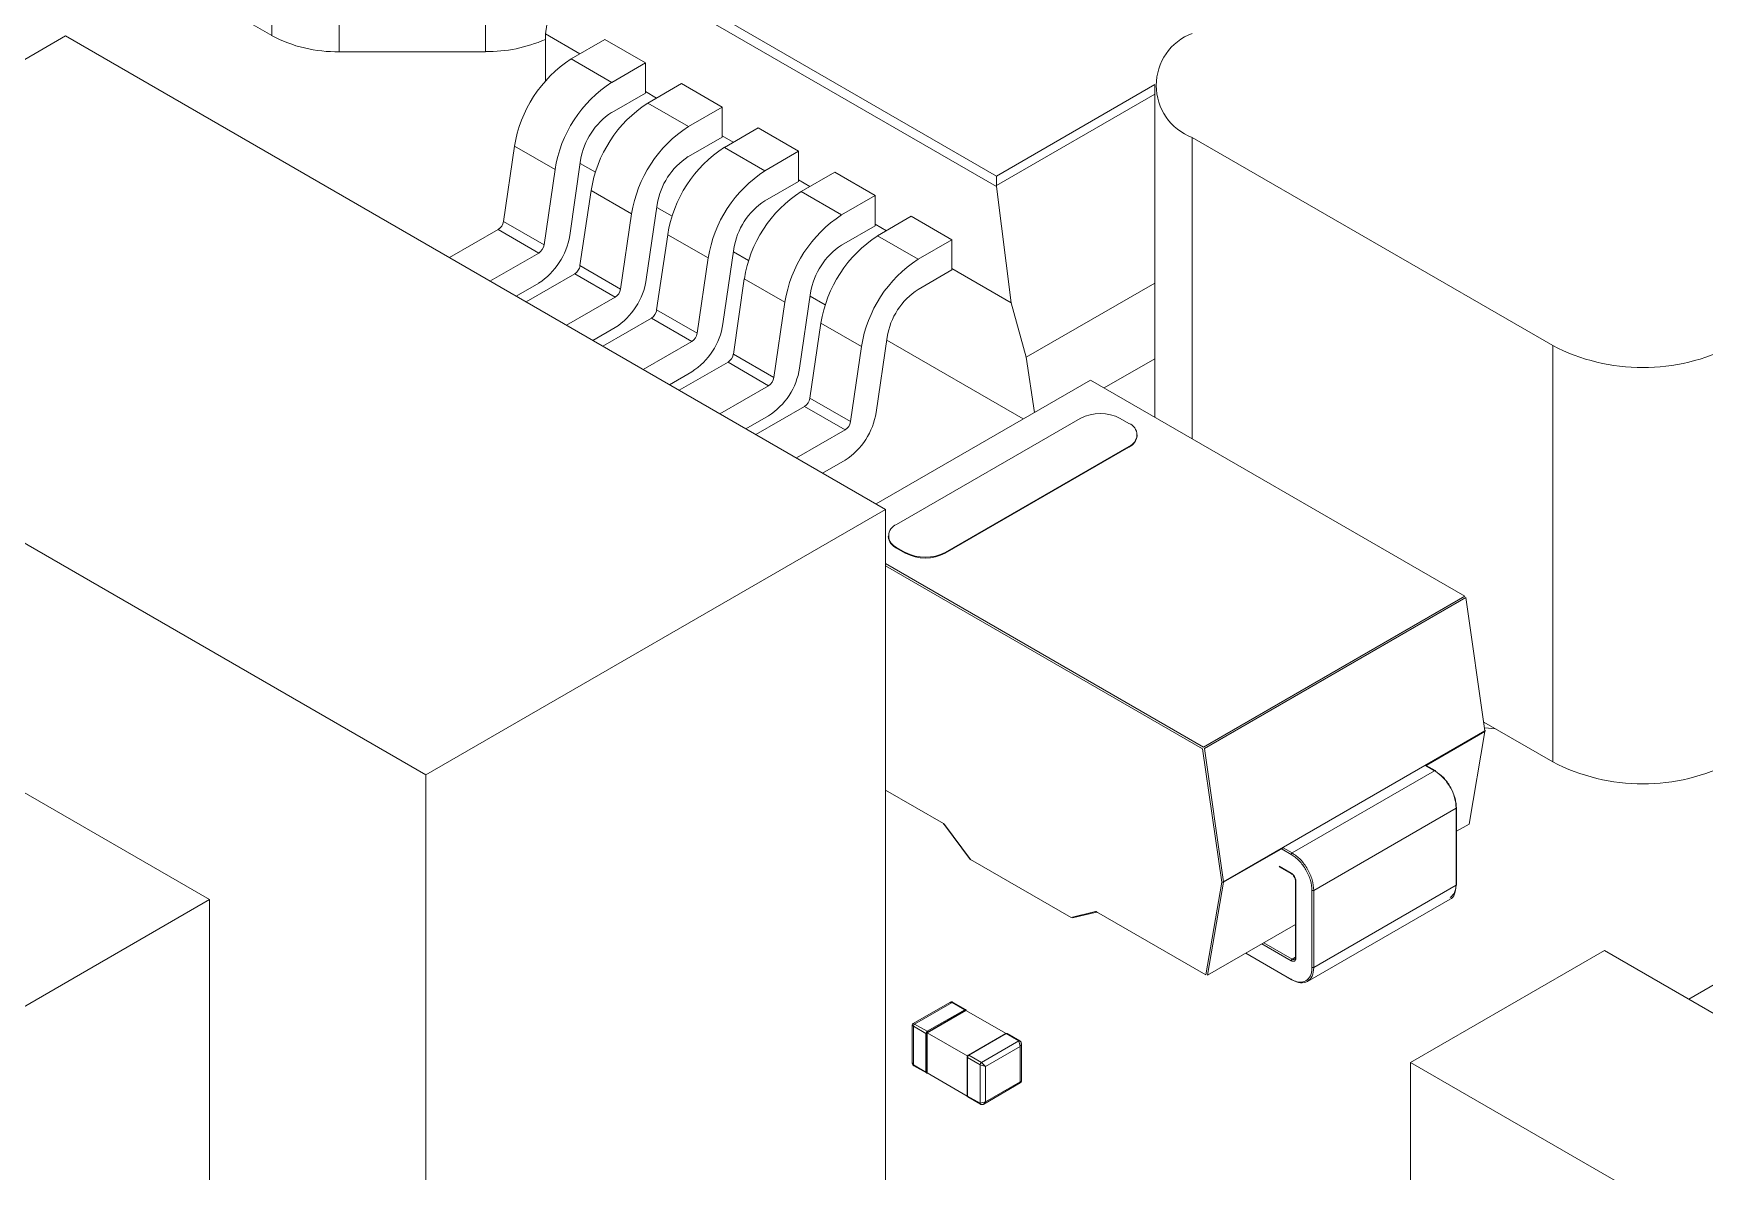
# Model space of a CAD drawing. Header units: millimetres. Extents: x -37 to 256, y 6 to 200.
# Drawn here: x 212.24 to 225.35, y 184.39 to 193.32 of the extents above; entities that cross this region are included whole.
import ezdxf

# ---------------------------------------------------------------- set-up
doc = ezdxf.new("R2010")
doc.units = ezdxf.units.MM

msp = doc.modelspace()

# ---------------------------------------------------------------- linework, layer by layer
at = {"color": 7, "linetype": 'Continuous', "lineweight": 15}
for p, q in [((216.374, 194.091), (216.259, 193.313)), ((219.797, 192.115), (216.374, 194.091)), ((216.446, 194.132), (219.797, 192.197)), ((214.112, 193.769), (214.112, 193.299)), ((214.642, 193.172), (214.642, 193.642)), ((215.788, 193.642), (215.788, 193.172)), ((214.112, 193.299), (213.571, 193.611)), ((212.493, 193.296), (208.887, 191.214)), ((218.927, 189.581), (212.493, 193.296)), ((216.259, 193.313), (216.53, 193.156)), ((216.259, 192.952), (216.259, 193.313)), ((216.725, 193.269), (216.461, 193.116)), ((216.725, 193.269), (217.043, 193.085)), ((215.788, 193.172), (214.642, 193.172)), ((216.461, 193.116), (216.779, 192.932)), ((217.043, 193.085), (216.779, 192.932)), ((217.043, 192.86), (217.043, 193.085)), ((216.26, 192.946), (216.259, 192.952)), ((217.043, 192.848), (216.779, 192.696)), ((217.043, 192.86), (217.131, 192.809)), ((217.043, 192.848), (217.043, 192.86)), ((217.326, 192.922), (217.062, 192.769)), ((217.326, 192.922), (217.644, 192.738)), ((221.039, 192.908), (221.039, 190.305)), ((217.062, 192.769), (217.38, 192.585)), ((217.644, 192.738), (217.38, 192.585)), ((217.644, 192.513), (217.644, 192.738)), ((217.927, 192.575), (217.663, 192.422)), ((217.927, 192.575), (218.245, 192.391)), ((217.644, 192.501), (217.38, 192.349)), ((217.644, 192.513), (217.732, 192.462)), ((217.644, 192.501), (217.644, 192.513)), ((221.332, 192.5), (224.16, 190.867)), ((216.016, 192.431), (215.929, 191.841)), ((216.016, 192.431), (216.334, 192.248)), ((216.535, 192.321), (216.449, 191.731)), ((217.663, 192.422), (217.981, 192.238)), ((218.245, 192.391), (217.981, 192.238)), ((218.245, 192.166), (218.245, 192.391)), ((216.334, 192.248), (216.248, 191.657)), ((216.651, 192.228), (216.532, 192.296)), ((218.528, 192.228), (218.264, 192.075)), ((218.528, 192.228), (218.846, 192.044)), ((219.797, 192.197), (219.797, 192.123)), ((216.617, 192.084), (216.53, 191.494)), ((216.617, 192.084), (216.935, 191.901)), ((218.245, 192.154), (217.981, 192.002)), ((218.245, 192.166), (218.333, 192.115)), ((218.245, 192.154), (218.245, 192.166)), ((218.264, 192.075), (218.582, 191.892)), ((219.797, 192.123), (219.797, 192.115)), ((219.913, 191.203), (219.797, 192.115)), ((217.136, 191.974), (217.05, 191.384)), ((217.252, 191.881), (217.133, 191.949)), ((218.846, 192.044), (218.582, 191.892)), ((218.846, 191.819), (218.846, 192.044)), ((215.929, 191.841), (216.248, 191.657)), ((216.935, 191.901), (216.849, 191.31)), ((218.846, 191.807), (218.582, 191.655)), ((218.846, 191.807), (218.846, 191.819)), ((218.846, 191.819), (218.934, 191.768)), ((219.129, 191.881), (218.865, 191.728)), ((219.129, 191.881), (219.447, 191.697)), ((215.888, 191.777), (215.506, 191.557)), ((215.888, 191.777), (216.206, 191.593)), ((217.218, 191.737), (217.131, 191.147)), ((217.218, 191.737), (217.536, 191.554)), ((218.865, 191.728), (219.183, 191.545)), ((219.447, 191.697), (219.183, 191.545)), ((219.447, 191.472), (219.447, 191.697)), ((216.206, 191.593), (215.824, 191.373)), ((217.536, 191.554), (217.45, 190.963)), ((217.738, 191.627), (217.651, 191.037)), ((217.853, 191.534), (217.734, 191.602)), ((216.489, 191.43), (216.107, 191.21)), ((216.489, 191.43), (216.807, 191.246)), ((216.53, 191.494), (216.849, 191.31)), ((219.447, 191.46), (219.183, 191.308)), ((219.447, 191.46), (219.447, 191.472)), ((219.447, 191.472), (219.913, 191.203)), ((216.206, 191.356), (216.029, 191.254)), ((217.819, 191.39), (217.733, 190.8)), ((217.819, 191.39), (218.137, 191.207)), ((218.339, 191.28), (218.252, 190.69)), ((221.039, 191.356), (220.031, 190.775)), ((208.887, 191.214), (215.321, 187.499)), ((216.807, 191.246), (216.425, 191.026)), ((217.131, 191.147), (217.45, 190.963)), ((218.137, 191.207), (218.051, 190.616)), ((218.454, 191.187), (218.335, 191.255)), ((219.913, 191.203), (220.031, 190.775)), ((216.807, 191.009), (216.63, 190.907)), ((217.09, 191.083), (216.708, 190.863)), ((217.09, 191.083), (217.408, 190.899)), ((218.42, 191.043), (218.334, 190.453)), ((218.42, 191.043), (218.738, 190.86)), ((217.408, 190.899), (217.026, 190.679)), ((218.94, 190.933), (218.853, 190.343)), ((220.007, 190.291), (218.936, 190.909)), ((217.691, 190.736), (217.309, 190.516)), ((217.691, 190.736), (218.009, 190.552)), ((217.733, 190.8), (218.051, 190.616)), ((218.738, 190.86), (218.652, 190.27)), ((220.031, 190.775), (220.095, 190.342)), ((220.641, 190.535), (221.039, 190.764)), ((224.16, 187.601), (224.16, 190.867)), ((217.408, 190.662), (217.231, 190.56)), ((218.009, 190.552), (217.627, 190.332)), ((220.535, 190.596), (218.853, 189.624)), ((223.472, 188.9), (220.535, 190.596)), ((218.292, 190.389), (217.91, 190.169)), ((218.292, 190.389), (218.61, 190.205)), ((218.334, 190.453), (218.652, 190.27)), ((213.624, 186.52), (207.189, 190.234)), ((218.009, 190.315), (217.832, 190.213)), ((220.454, 190.296), (219.013, 189.464)), ((220.836, 190.256), (220.767, 190.296)), ((218.61, 190.205), (218.228, 189.985)), ((220.901, 190.16), (220.901, 190.166)), ((218.61, 189.969), (218.433, 189.867)), ((219.395, 189.244), (220.836, 190.075)), ((219.395, 189.238), (220.836, 190.07)), ((220.836, 190.075), (220.836, 190.07)), ((215.321, 187.499), (218.927, 189.581)), ((218.927, 189.581), (218.927, 183.518)), ((218.949, 189.374), (218.949, 189.368)), ((219.013, 189.283), (219.082, 189.244)), ((219.013, 189.278), (219.013, 189.283)), ((219.013, 189.278), (219.082, 189.238)), ((219.082, 189.244), (219.082, 189.238)), ((219.395, 189.244), (219.395, 189.238)), ((218.927, 189.156), (221.421, 187.717)), ((218.927, 189.14), (221.414, 187.704)), ((221.421, 187.717), (223.472, 188.9)), ((221.428, 187.706), (223.479, 188.89)), ((223.629, 187.843), (223.479, 188.89)), ((223.619, 187.913), (224.16, 187.601)), ((221.579, 186.659), (223.629, 187.843)), ((223.167, 187.573), (223.629, 187.84)), ((223.504, 187.112), (223.629, 187.84)), ((223.63, 187.85), (223.63, 187.841)), ((221.565, 186.658), (221.414, 187.704)), ((221.428, 187.706), (221.579, 186.659)), ((215.321, 187.499), (215.321, 181.437)), ((222.116, 186.886), (223.234, 187.531)), ((223.239, 187.532), (223.168, 187.573)), ((218.927, 187.379), (219.381, 187.117)), ((222.286, 186.592), (223.403, 187.237)), ((223.403, 186.633), (223.403, 187.237)), ((223.406, 186.637), (223.406, 187.241)), ((219.388, 187.108), (219.594, 186.833)), ((219.389, 187.11), (219.594, 186.836)), ((223.406, 187.056), (223.504, 187.112)), ((219.594, 186.836), (220.382, 186.381)), ((219.594, 186.836), (219.599, 186.833)), ((221.579, 186.656), (222.042, 186.923)), ((222.015, 186.778), (222.111, 186.722)), ((221.439, 185.93), (221.565, 186.658)), ((221.453, 185.928), (221.579, 186.656)), ((221.565, 186.658), (221.579, 186.658)), ((222.142, 186.67), (222.142, 186.066)), ((222.145, 186.666), (222.145, 186.062)), ((222.272, 185.988), (222.272, 186.592)), ((223.403, 186.633), (222.286, 185.988)), ((222.286, 186.592), (222.286, 185.988)), ((210.018, 184.438), (213.624, 186.52)), ((213.624, 186.52), (213.624, 180.457)), ((220.382, 186.381), (220.573, 186.427)), ((220.581, 186.421), (220.393, 186.376)), ((220.581, 186.425), (221.439, 185.93)), ((222.236, 185.878), (223.355, 186.524)), ((221.453, 185.928), (222.142, 186.326)), ((222.109, 186.041), (221.879, 186.174)), ((222.116, 186.053), (221.893, 186.182)), ((221.752, 186.101), (222.109, 185.894)), ((221.752, 186.101), (222.116, 185.89)), ((224.567, 186.121), (223.046, 185.243)), ((226.893, 184.778), (224.567, 186.121)), ((225.787, 186.062), (225.228, 185.739)), ((219.431, 185.713), (219.144, 185.548)), ((219.449, 185.714), (219.155, 185.544)), ((219.253, 185.476), (219.556, 185.651)), ((219.254, 185.487), (219.548, 185.656)), ((219.551, 185.65), (219.258, 185.481)), ((219.548, 185.656), (219.449, 185.714)), ((219.555, 185.657), (219.456, 185.714)), ((219.557, 185.651), (219.556, 185.651)), ((219.872, 185.47), (219.557, 185.651)), ((219.136, 185.535), (219.136, 185.24)), ((219.244, 185.469), (219.145, 185.526)), ((219.145, 185.526), (219.145, 185.224)), ((219.155, 185.544), (219.254, 185.487)), ((219.244, 185.167), (219.244, 185.469)), ((219.251, 185.469), (219.251, 185.167)), ((219.253, 185.476), (219.253, 185.475)), ((219.571, 185.292), (219.253, 185.476)), ((219.253, 185.476), (219.253, 185.476)), ((219.253, 185.475), (219.253, 185.162)), ((219.871, 185.469), (219.577, 185.3)), ((219.873, 185.469), (219.58, 185.299)), ((219.679, 185.242), (219.972, 185.412)), ((219.983, 185.369), (219.711, 185.212)), ((219.972, 185.412), (219.873, 185.469)), ((219.98, 185.412), (219.881, 185.469)), ((219.983, 185.369), (219.972, 185.412)), ((219.983, 185.091), (219.983, 185.369)), ((219.992, 185.095), (219.992, 185.39)), ((219.568, 185.283), (219.568, 184.981)), ((219.668, 185.224), (219.569, 185.281)), ((219.569, 185.281), (219.569, 184.979)), ((219.58, 185.299), (219.679, 185.242)), ((219.679, 185.242), (219.711, 185.212)), ((223.046, 185.243), (223.046, 184.161)), ((223.046, 185.243), (225.38, 183.896)), ((219.145, 185.224), (219.244, 185.167)), ((219.148, 185.217), (219.247, 185.16)), ((219.253, 185.162), (219.253, 185.161)), ((219.253, 185.161), (219.568, 184.979)), ((219.711, 185.212), (219.668, 185.224)), ((219.668, 184.922), (219.668, 185.224)), ((219.711, 185.212), (219.711, 184.934)), ((219.569, 184.979), (219.668, 184.922)), ((219.572, 184.972), (219.671, 184.915)), ((219.697, 184.916), (219.984, 185.082)), ((219.711, 184.934), (219.983, 185.091)), ((219.668, 184.922), (219.711, 184.934))]:
    msp.add_line(p, q, dxfattribs=at)
at = {"color": 8, "linetype": 'Continuous', "lineweight": 15}
for p, q in [((219.797, 192.197), (221.039, 192.914)), ((221.039, 192.839), (219.797, 192.123)), ((221.332, 192.5), (221.332, 190.136)), ((223.163, 187.572), (223.234, 187.531)), ((222.033, 186.918), (222.032, 186.919)), ((222.109, 186.874), (222.037, 186.916)), ((222.116, 186.886), (222.046, 186.927)), ((222.109, 186.727), (222.014, 186.782)), ((222.142, 186.068), (222.116, 186.053)), ((219.449, 185.714), (219.431, 185.713)), ((219.145, 185.526), (219.136, 185.534)), ((219.144, 185.548), (219.155, 185.544)), ((219.992, 185.389), (219.983, 185.369)), ((219.136, 185.24), (219.145, 185.224)), ((219.983, 185.091), (219.992, 185.095)), ((219.984, 185.082), (219.983, 185.091)), ((219.711, 184.934), (219.697, 184.916))]:
    msp.add_line(p, q, dxfattribs=at)
at = {"color": 7, "linetype": 'Continuous', "lineweight": 15, "flags": 128}
for points in [[(223.709, 187.861), (223.657, 187.865), (223.626, 187.867)], [(220.58, 186.421), (220.581, 186.421), (220.582, 186.421)]]:
    msp.add_lwpolyline(points, dxfattribs=at)
at = {"color": 8, "linetype": 'Continuous', "lineweight": 15, "flags": 128}
for points in [[(219.387, 187.113), (219.387, 187.113), (219.388, 187.113)], [(219.389, 187.11), (219.389, 187.109), (219.388, 187.109), (219.388, 187.108), (219.388, 187.108)]]:
    msp.add_lwpolyline(points, dxfattribs=at)
at = {"color": 7, "linetype": 'Continuous', "lineweight": 15}
for centre, radius, start, end in [((214.62, 194.254), 1.082, 241.9598, 271.1441), ((215.801, 194.316), 1.143, 269.386, 293.613), ((221.487, 192.908), 0.437, 110.7834, 249.2166), ((217.005, 192.275), 1.001, 122.9121, 171.0503), ((217.323, 192.092), 1.001, 122.9121, 171.0503), ((217.606, 191.929), 1.001, 122.9121, 171.0503), ((217.076, 192.236), 0.548, 122.9121, 171.0503), ((217.924, 191.745), 1.001, 122.9121, 171.0503), ((217.677, 191.889), 0.548, 122.9121, 171.0503), ((218.207, 191.582), 1.001, 122.9121, 171.0503), ((218.525, 191.398), 1.001, 122.9121, 171.0503), ((218.808, 191.235), 1.001, 122.9121, 171.0503), ((218.278, 191.542), 0.548, 122.9121, 171.0503), ((215.837, 191.856), 0.0939, 302.9121, 351.0503), ((219.126, 191.051), 1.001, 122.9121, 171.0503), ((215.908, 191.816), 0.548, 302.9121, 351.0503), ((216.155, 191.672), 0.0939, 302.9121, 351.0503), ((218.88, 191.195), 0.548, 122.9121, 171.0503), ((219.409, 190.888), 1.001, 122.9121, 171.0503), ((219.727, 190.704), 1.001, 122.9121, 171.0503), ((216.438, 191.509), 0.0939, 302.9121, 351.0503), ((216.509, 191.469), 0.548, 302.9121, 351.0503), ((216.756, 191.325), 0.0939, 302.9121, 351.0503), ((219.481, 190.848), 0.548, 122.9121, 171.0503), ((217.039, 191.162), 0.0939, 302.9121, 351.0503), ((217.11, 191.122), 0.548, 302.9121, 351.0503), ((217.357, 190.978), 0.0939, 302.9121, 351.0503), ((217.64, 190.815), 0.0939, 302.9121, 351.0503), ((224.867, 192.231), 1.537, 242.6097, 297.3903), ((217.711, 190.775), 0.548, 302.9121, 351.0503), ((217.958, 190.631), 0.0939, 302.9121, 351.0503), ((218.241, 190.468), 0.0939, 302.9121, 351.0503), ((218.312, 190.428), 0.548, 302.9121, 351.0503), ((218.559, 190.284), 0.0939, 302.9121, 351.0503), ((220.611, 189.994), 0.34, 62.6097, 117.3903), ((220.802, 190.166), 0.0966, 290.7834, 69.2166), ((220.79, 190.171), 0.111, 294.3747, 354.3052), ((219.048, 189.374), 0.0966, 110.7834, 249.2166), ((219.059, 189.379), 0.111, 185.6948, 245.6253), ((219.239, 189.546), 0.34, 242.6097, 297.3903), ((219.239, 189.54), 0.34, 242.6097, 297.3903), ((224.867, 188.965), 1.537, 242.6097, 297.3903), ((223.236, 187.528), 0.00503, 354.3796, 54.302), ((223.401, 187.241), 0.00503, 5.6948, 65.6253), ((222.125, 186.873), 0.0154, 122.6055, 177.3945), ((222.114, 186.727), 0.00489, 173.5671, 236.4687), ((222.147, 186.67), 0.00489, 183.5349, 246.4374), ((222.279, 186.606), 0.0154, 242.6097, 297.3903), ((223.401, 186.638), 0.00503, 294.3747, 354.3052), ((220.585, 186.425), 0.00503, 245.686, 305.6182), ((222.125, 186.04), 0.0154, 122.6055, 177.3945), ((222.147, 186.066), 0.00503, 185.6948, 245.6253), ((222.114, 185.894), 0.00437, 170.786, 309.2033), ((222.279, 186.002), 0.0154, 242.6097, 297.3903), ((219.544, 185.65), 0.00768, 2.6055, 57.3945), ((219.554, 185.646), 0.00525, 71.2954, 124.7369), ((219.151, 185.535), 0.015, 118.3203, 181.4433), ((219.168, 185.525), 0.0231, 122.6055, 177.3945), ((219.267, 185.468), 0.0231, 122.6055, 177.3945), ((219.247, 185.476), 0.00769, 242.6097, 297.3903), ((219.265, 185.468), 0.0141, 150.9763, 178.2401), ((219.265, 185.469), 0.0141, 121.758, 149.0243), ((219.25, 185.481), 0.00768, 2.6055, 57.3945), ((219.592, 185.28), 0.0231, 122.6055, 177.3945), ((219.691, 185.223), 0.0231, 122.6055, 177.3945), ((219.247, 185.173), 0.00769, 242.6097, 297.3903), ((219.256, 185.166), 0.00525, 175.261, 228.6934), ((219.977, 185.095), 0.015, 298.3203, 1.4433)]:
    msp.add_arc(centre, radius, start, end, dxfattribs=at)
at = {"color": 8, "linetype": 'Continuous', "lineweight": 15}
for centre, radius, start, end in [((223.237, 187.527), 0.00503, 65.686, 125.6182), ((223.401, 187.242), 0.00503, 294.3747, 354.3052), ((219.386, 187.117), 0.00503, 174.3874, 234.2124), ((220.582, 186.43), 0.0092, 201.1164, 262.1744), ((219.453, 185.707), 0.00754, 65.686, 125.6182), ((219.552, 185.65), 0.00757, 66.4143, 125.5544), ((219.872, 185.467), 0.00251, 54.3818, 114.314), ((219.878, 185.463), 0.00754, 65.686, 125.6182), ((219.977, 185.405), 0.00754, 65.686, 125.6182), ((219.57, 185.283), 0.00251, 185.6948, 245.6253), ((219.578, 185.297), 0.00251, 54.3818, 114.314), ((219.152, 185.223), 0.00755, 174.3796, 234.302), ((219.251, 185.166), 0.00737, 173.635, 235.7142), ((219.57, 184.981), 0.00251, 185.6948, 245.6253), ((219.577, 184.978), 0.00755, 174.3796, 234.302), ((219.675, 184.921), 0.00719, 172.7401, 235.9837)]:
    msp.add_arc(centre, radius, start, end, dxfattribs=at)
at = {"color": 7, "linetype": 'Continuous', "lineweight": 15}
for points in [[(223.403, 187.237), (223.401, 187.264), (223.396, 187.319), (223.357, 187.406), (223.3, 187.484), (223.256, 187.515), (223.234, 187.531)], [(222.116, 186.886), (222.139, 186.871), (222.183, 186.839), (222.239, 186.761), (222.279, 186.674), (222.284, 186.62), (222.286, 186.592)], [(222.116, 186.053), (222.12, 186.052), (222.128, 186.048), (222.137, 186.051), (222.144, 186.058), (222.144, 186.066), (222.145, 186.07)], [(222.236, 185.878), (222.219, 185.872), (222.184, 185.859), (222.139, 185.88), (222.116, 185.89)]]:
    msp.add_open_spline(points, degree=3, dxfattribs=at)
for points, knots in [([(223.241, 187.527), (223.262, 187.512), (223.305, 187.482), (223.359, 187.407), (223.389, 187.338), (223.402, 187.283), (223.403, 187.258), (223.403, 187.245)], [0, 0, 0, 0, 0.24965, 0.499343, 0.749036, 0.874878, 1, 1, 1, 1]), ([(219.381, 187.117), (219.383, 187.117), (219.385, 187.115), (219.388, 187.112), (219.389, 187.11)], [0, 0, 0, 0, 0.4999999, 1, 1, 1, 1]), ([(219.383, 187.113), (219.384, 187.112), (219.386, 187.111), (219.387, 187.109), (219.388, 187.108)], [0, 0, 0, 0, 0.489012, 1, 1, 1, 1]), ([(222.272, 186.592), (222.27, 186.618), (222.265, 186.67), (222.227, 186.755), (222.182, 186.815), (222.141, 186.854), (222.12, 186.867), (222.109, 186.874)], [0, 0, 0, 0, 0.24965, 0.499343, 0.749036, 0.874879, 1, 1, 1, 1]), ([(222.145, 186.666), (222.145, 186.669), (222.145, 186.674), (222.142, 186.683), (222.139, 186.692), (222.133, 186.704), (222.125, 186.714), (222.116, 186.723), (222.112, 186.726), (222.109, 186.727)], [0, 0, 0, 0, 0.127349, 0.249677, 0.372433, 0.501009, 0.754646, 0.875927, 1, 1, 1, 1]), ([(222.112, 186.722), (222.114, 186.721), (222.118, 186.719), (222.125, 186.711), (222.133, 186.7), (222.139, 186.687), (222.142, 186.677), (222.142, 186.672), (222.142, 186.67)], [0, 0, 0, 0, 0.126288, 0.251198, 0.499998, 0.748799, 0.87371, 1, 1, 1, 1]), ([(223.354, 186.523), (223.354, 186.523), (223.372, 186.527), (223.395, 186.563), (223.401, 186.61), (223.403, 186.633)], [0, 0, 0, 0, 0.000102, 0.500051, 1, 1, 1, 1]), ([(223.403, 186.641), (223.401, 186.618), (223.397, 186.571), (223.369, 186.547), (223.356, 186.536)], [0, 0, 0, 0, 0.499957, 1, 1, 1, 1]), ([(220.573, 186.427), (220.574, 186.427), (220.577, 186.427), (220.58, 186.426), (220.581, 186.425)], [0, 0, 0, 0, 0.5, 1, 1, 1, 1]), ([(222.145, 186.062), (222.145, 186.059), (222.144, 186.054), (222.142, 186.045), (222.136, 186.039), (222.129, 186.036), (222.123, 186.036), (222.116, 186.037), (222.112, 186.04), (222.109, 186.041)], [0, 0, 0, 0, 0.124073, 0.245354, 0.498991, 0.627567, 0.750323, 0.872651, 1, 1, 1, 1]), ([(222.109, 185.894), (222.131, 185.884), (222.174, 185.865), (222.208, 185.877), (222.224, 185.883)], [0, 0, 0, 0, 0.4999573, 1, 1, 1, 1]), ([(219.456, 185.714), (219.454, 185.716), (219.449, 185.718), (219.44, 185.717), (219.434, 185.715), (219.431, 185.713), (219.43, 185.713)], [0, 0, 0, 0, 0.3022476, 0.5907459, 0.9006345, 1, 1, 1, 1]), ([(219.56, 185.65), (219.56, 185.651), (219.559, 185.653), (219.558, 185.656), (219.556, 185.657), (219.555, 185.657)], [0, 0, 0, 0, 0.384472, 0.78896, 1, 1, 1, 1]), ([(219.881, 185.469), (219.88, 185.47), (219.879, 185.471), (219.876, 185.471), (219.873, 185.47), (219.871, 185.469), (219.871, 185.469)], [0, 0, 0, 0, 0.166854, 0.501307, 0.844213, 1, 1, 1, 1]), ([(219.991, 185.389), (219.991, 185.389), (219.992, 185.394), (219.99, 185.401), (219.986, 185.408), (219.982, 185.411), (219.98, 185.412)], [0, 0, 0, 0, 0.096379, 0.453246, 0.765175, 1, 1, 1, 1]), ([(219.136, 185.241), (219.136, 185.24), (219.136, 185.236), (219.138, 185.228), (219.142, 185.221), (219.146, 185.218), (219.148, 185.217)], [0, 0, 0, 0, 0.096379, 0.453246, 0.765175, 1, 1, 1, 1]), ([(219.577, 185.3), (219.576, 185.299), (219.573, 185.297), (219.57, 185.292), (219.568, 185.287), (219.568, 185.284), (219.568, 185.283)], [0, 0, 0, 0, 0.252015, 0.530069, 0.808993, 1, 1, 1, 1]), ([(219.247, 185.16), (219.248, 185.16), (219.249, 185.159), (219.252, 185.158), (219.255, 185.159), (219.256, 185.16), (219.256, 185.16)], [0, 0, 0, 0, 0.171803, 0.557378, 0.952698, 1, 1, 1, 1]), ([(219.568, 184.981), (219.568, 184.979), (219.568, 184.976), (219.57, 184.973), (219.572, 184.972), (219.572, 184.972)], [0, 0, 0, 0, 0.472871, 0.831214, 1, 1, 1, 1]), ([(219.671, 184.915), (219.674, 184.914), (219.679, 184.911), (219.687, 184.912), (219.694, 184.914), (219.697, 184.916), (219.698, 184.917)], [0, 0, 0, 0, 0.302248, 0.590746, 0.900634, 1, 1, 1, 1])]:
    msp.add_open_spline(points, degree=3, knots=knots, dxfattribs=at)
at = {"color": 8, "linetype": 'Continuous', "lineweight": 15}
msp.add_open_spline([(222.224, 185.883), (222.238, 185.894), (222.258, 185.912), (222.27, 185.952), (222.271, 185.976), (222.272, 185.988)], degree=3, knots=[0, 0, 0, 0, 0.4987309, 0.7500853, 1, 1, 1, 1], dxfattribs=at)
msp.add_open_spline([(222.286, 185.988), (222.284, 185.964), (222.279, 185.914), (222.251, 185.89), (222.236, 185.878)], degree=3, dxfattribs=at)

doc.saveas('drawing.dxf')
